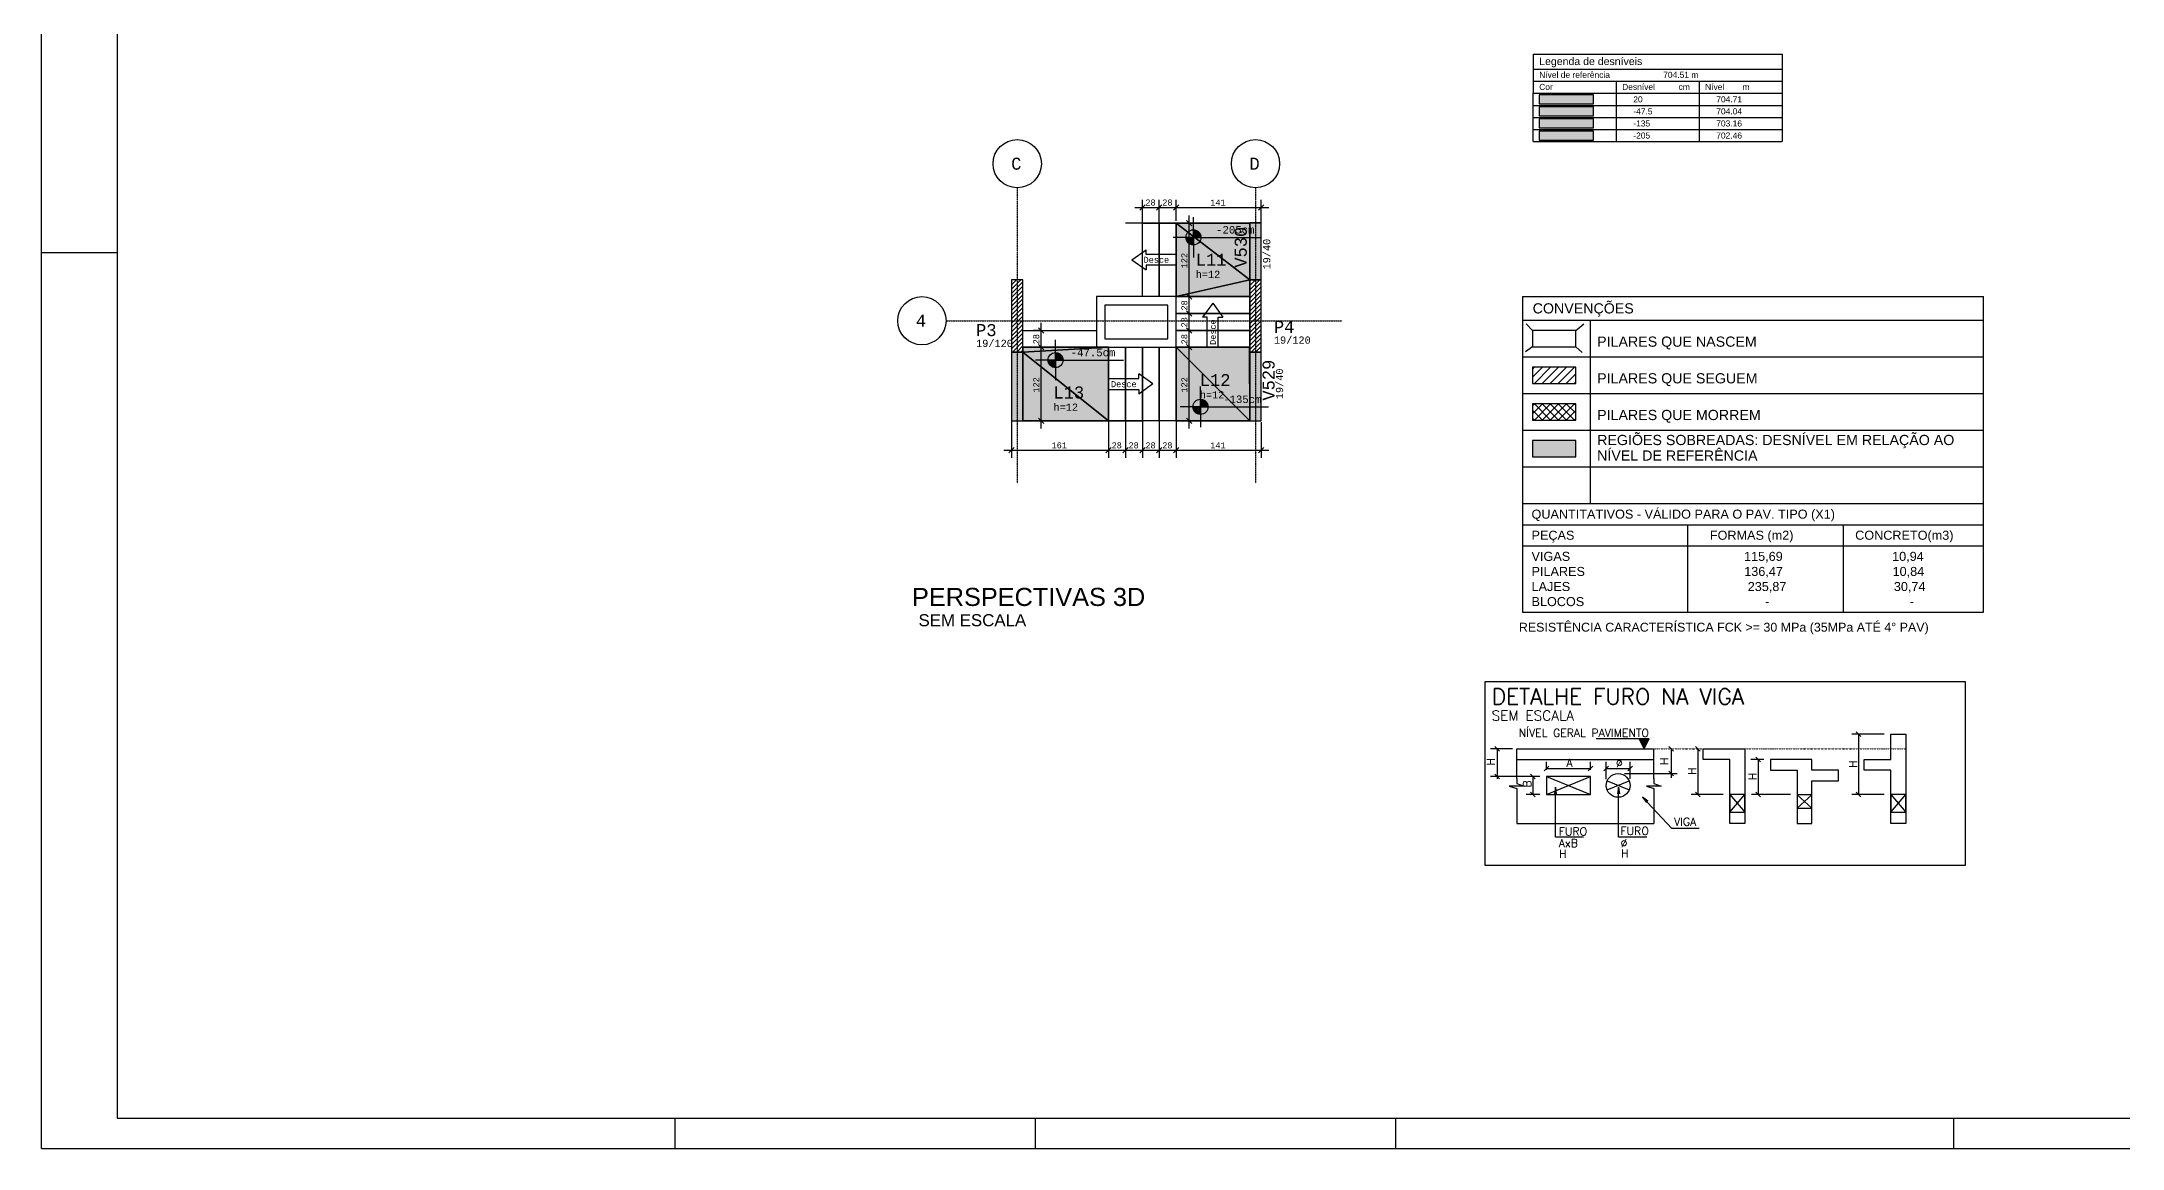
# Model space of a CAD drawing. Extents: x 37185 to 43130, y -8131 to -3914.
# Drawn here: x 37185 to 40634, y -8131 to -6297 of the extents above; entities that cross this region are included whole.
import ezdxf

# ---------------------------------------------------------------- set-up
doc = ezdxf.new("R2010")
doc.units = 0
doc.header["$MEASUREMENT"] = 0
for name, pattern in [('ESTILO_TQS_0001', [1, 0.7, -0.3]), ('ESTILO_TQS_0002', [0.4, 0.1, -0.3]), ('ESTILO_TQS_0004', [1.12, 0.5, -0.2, 0.01, -0.2, 0.01, -0.2])]:
    doc.linetypes.add(name, pattern=pattern)
for name, color, linetype in [('119', 253, 'CONTINUOUS'), ('2', 2, 'CONTINUOUS'), ('31', 6, 'CONTINUOUS'), ('32', 7, 'CONTINUOUS'), ('34', 252, 'CONTINUOUS'), ('35', 7, 'CONTINUOUS'), ('36', 253, 'CONTINUOUS'), ('37', 4, 'CONTINUOUS'), ('38', 190, 'CONTINUOUS'), ('39', 74, 'CONTINUOUS'), ('4', 2, 'CONTINUOUS'), ('40', 240, 'CONTINUOUS'), ('42', 3, 'CONTINUOUS'), ('43', 3, 'CONTINUOUS'), ('44', 3, 'CONTINUOUS'), ('45', 2, 'CONTINUOUS'), ('46', 2, 'CONTINUOUS'), ('47', 2, 'CONTINUOUS'), ('50', 5, 'CONTINUOUS'), ('51', 5, 'CONTINUOUS'), ('53', 242, 'CONTINUOUS'), ('55', 12, 'CONTINUOUS'), ('56', 51, 'CONTINUOUS'), ('58', 220, 'CONTINUOUS'), ('59', 183, 'CONTINUOUS'), ('6', 3, 'CONTINUOUS'), ('60', 201, 'CONTINUOUS'), ('68', 4, 'CONTINUOUS'), ('70', 160, 'CONTINUOUS'), ('73', 2, 'CONTINUOUS'), ('75', 9, 'CONTINUOUS'), ('76', 3, 'CONTINUOUS'), ('80', 6, 'CONTINUOUS'), ('82', 252, 'CONTINUOUS'), ('95', 7, 'CONTINUOUS')]:
    doc.layers.add(name, color=color, linetype=linetype)
doc.layers.add('WP_NOTAS', color=2, linetype='CONTINUOUS', lineweight=9)
doc.styles.add('Arial', font='arial.ttf', dxfattribs={"height": 7.5})
doc.styles.get("Standard").update_dxf_attribs({"font": 'ROMANS.SHX'})
doc.styles.add('TQS_ARIAL', font='arial.ttf')
doc.styles.add('TQS_LUCIDA_CONSOLE', font='lucon.TTF')

msp = doc.modelspace()

# ---------------------------------------------------------------- hatches: boundary and pattern name
at = {"layer": '119', "linetype": 'Continuous'}
h = msp.add_hatch(color=256, dxfattribs=at)
h.dxf.hatch_style = 1
h.paths.add_polyline_path([(39656.156, -6984.721), (39656.156, -6957.684), (39727.726, -6957.684), (39727.726, -6984.721)])

# ---------------------------------------------------------------- linework, layer by layer
at = {"layer": '2', "linetype": 'Continuous'}
for p, q in [((39639.281, -6719.073), (39639.281, -7062.383)), ((39639.281, -6719.073), (40403.668, -6719.073)), ((39639.281, -6719.073), (40403.668, -6719.073)), ((40403.668, -7062.383), (40403.668, -6719.073)), ((39639.281, -6758.448), (40403.668, -6758.448)), ((39751.781, -7062.383), (39751.781, -6758.448)), ((39639.281, -6819.235), (40403.668, -6819.235)), ((39656.156, -6839.421), (39659.467, -6836.11)), ((39656.156, -6852.668), (39672.715, -6836.11)), ((39685.96, -6836.11), (39658.923, -6863.147)), ((39672.171, -6863.147), (39699.207, -6836.11)), ((39685.416, -6863.147), (39712.454, -6836.11)), ((39698.663, -6863.147), (39725.699, -6836.11)), ((39711.91, -6863.147), (39727.726, -6847.33)), ((39725.155, -6863.147), (39727.726, -6860.576)), ((39639.281, -6880.022), (40403.668, -6880.022)), ((39656.156, -6900.208), (39659.467, -6896.897)), ((39656.156, -6913.455), (39672.715, -6896.897)), ((39685.96, -6896.897), (39658.923, -6923.934)), ((39685.96, -6923.934), (39658.923, -6896.897)), ((39672.171, -6923.934), (39699.207, -6896.897)), ((39672.171, -6896.897), (39699.207, -6923.934)), ((39685.416, -6923.934), (39712.454, -6896.897)), ((39685.416, -6896.897), (39712.454, -6923.934)), ((39698.663, -6923.934), (39725.699, -6896.897)), ((39698.663, -6896.897), (39725.699, -6923.934)), ((39711.91, -6896.897), (39727.726, -6912.714)), ((39725.155, -6896.897), (39727.726, -6899.468)), ((39656.156, -6907.376), (39672.715, -6923.934)), ((39656.156, -6920.623), (39659.467, -6923.934)), ((39711.91, -6923.934), (39727.726, -6908.117)), ((39725.155, -6923.934), (39727.726, -6921.363)), ((39639.281, -6940.809), (40403.668, -6940.809)), ((39639.281, -7001.596), (40403.668, -7001.596)), ((39639.281, -7062.383), (40338.417, -7062.383)), ((39639.281, -7062.383), (40403.668, -7062.383)), ((39639.281, -7062.383), (39639.281, -7242.383)), ((40403.668, -7242.383), (40403.668, -7062.383)), ((39639.281, -7097.383), (40403.668, -7097.383)), ((39913.341, -7242.383), (39913.341, -7097.383)), ((40170.766, -7097.383), (40170.766, -7242.383)), ((39639.281, -7132.383), (40403.668, -7132.383)), ((39639.281, -7242.383), (40403.668, -7242.383))]:
    msp.add_line(p, q, dxfattribs=at)
at = {"layer": '34', "color": 4, "linetype": 'Continuous'}
msp.add_lwpolyline([(39656.156, -6984.721), (39727.726, -6984.721), (39727.726, -6957.684), (39656.156, -6957.684), (39656.156, -6984.721)], dxfattribs=at)
at = {"layer": '36', "linetype": 'Continuous'}
for p, q in [((39657, -6317.241), (39657, -6382.241)), ((39657, -6317.241), (40069.5, -6317.241)), ((39657, -6342.241), (40069.5, -6342.241)), ((40069.5, -6317.241), (40069.5, -6342.241)), ((40069.5, -6342.241), (40069.5, -6362.241)), ((39657, -6362.241), (40069.5, -6362.241)), ((39794.5, -6362.241), (39794.5, -6382.241)), ((39932, -6362.241), (39932, -6382.241)), ((40069.5, -6362.241), (40069.5, -6382.241)), ((39657, -6382.241), (40069.5, -6382.241)), ((39657, -6402.241), (39657, -6382.241)), ((39657, -6402.241), (40069.5, -6402.241)), ((39657, -6402.241), (40069.5, -6402.241)), ((39657, -6422.241), (39657, -6402.241)), ((39794.5, -6382.241), (39794.5, -6402.241)), ((39794.5, -6402.241), (39794.5, -6422.241)), ((39932, -6382.241), (39932, -6402.241)), ((39932, -6402.241), (39932, -6422.241)), ((40069.5, -6382.241), (40069.5, -6402.241)), ((40069.5, -6402.241), (40069.5, -6422.241)), ((39657, -6422.241), (40069.5, -6422.241)), ((39657, -6442.241), (39657, -6422.241)), ((39657, -6442.241), (40069.5, -6442.241)), ((39657, -6462.241), (39657, -6442.241)), ((39794.5, -6422.241), (39794.5, -6442.241)), ((39794.5, -6442.241), (39794.5, -6462.241)), ((39932, -6422.241), (39932, -6442.241)), ((39932, -6442.241), (39932, -6462.241)), ((40069.5, -6422.241), (40069.5, -6442.241)), ((40069.5, -6442.241), (40069.5, -6462.241)), ((39657, -6462.241), (40069.5, -6462.241))]:
    msp.add_line(p, q, dxfattribs=at)
for points in [[(39667, -6399.741), (39757, -6399.741), (39757, -6384.741), (39667, -6384.741), (39667, -6399.741)], [(39667, -6419.741), (39757, -6419.741), (39757, -6404.741), (39667, -6404.741), (39667, -6419.741)], [(39667, -6439.741), (39757, -6439.741), (39757, -6424.741), (39667, -6424.741), (39667, -6439.741)], [(39667, -6459.741), (39757, -6459.741), (39757, -6444.741), (39667, -6444.741), (39667, -6459.741)]]:
    msp.add_lwpolyline(points, dxfattribs=at)
at = {"layer": '37', "linetype": 'Continuous'}
for p, q in [((39629.738, -7468.864), (39857.032, -7468.864)), ((39629.738, -7518.379), (39629.738, -7468.864)), ((39857.032, -7518.379), (39857.032, -7468.864)), ((39629.738, -7543.137), (39629.738, -7592.653)), ((39857.032, -7543.137), (39857.032, -7592.653)), ((39629.738, -7592.653), (39857.032, -7592.653))]:
    msp.add_line(p, q, dxfattribs=at)
at = {"layer": '37', "linetype": 'ESTILO_TQS_0001'}
msp.add_line((39629.738, -7486.548), (39857.032, -7486.548), dxfattribs=at)
at = {"layer": '37'}
for points in [[(39187.23, -6597.248), (39187.23, -6691.313)], [(39187.23, -6597.248), (39206.23, -6597.248)], [(39206.23, -6691.313), (39206.23, -6597.248)], [(38792.219, -6811.321), (38792.219, -6925.32)], [(39187.23, -6811.313), (39187.23, -6925.32)], [(39206.23, -6925.32), (39206.23, -6811.313)], [(38792.219, -6925.32), (38811.219, -6925.32)], [(39187.23, -6925.32), (39206.23, -6925.32)]]:
    msp.add_lwpolyline(points, dxfattribs=at)
at = {"layer": '37', "linetype": 'Continuous'}
for points in [[(40274.503, -7592.653), (40249.745, -7592.653), (40249.745, -7504.232), (40205.535, -7504.232), (40205.535, -7486.548), (40249.745, -7486.548), (40249.745, -7444.603), (40274.503, -7444.603), (40274.503, -7592.653)], [(40007.923, -7592.653), (39983.165, -7592.653), (39983.165, -7486.548), (39938.955, -7486.548), (39938.955, -7468.864), (39983.165, -7468.864), (40007.923, -7468.864), (40007.923, -7592.653)], [(39629.738, -7518.379), (39629.738, -7526.632), (39642.117, -7530.758), (39617.359, -7530.758), (39629.738, -7534.885), (39629.738, -7543.137)], [(39857.032, -7518.379), (39857.032, -7526.632), (39869.411, -7530.758), (39844.653, -7530.758), (39857.032, -7534.885), (39857.032, -7543.137)], [(40050.14, -7486.548), (40050.14, -7504.232), (40094.35, -7504.232), (40094.35, -7592.653), (40119.108, -7592.653), (40119.108, -7521.916), (40163.318, -7521.916), (40163.318, -7504.232), (40119.108, -7504.232), (40119.108, -7486.548), (40050.14, -7486.548)]]:
    msp.add_lwpolyline(points, dxfattribs=at)
at = {"layer": '38'}
msp.add_lwpolyline([(39656.156, -6802.36), (39727.726, -6802.36), (39727.726, -6775.323), (39656.156, -6775.323), (39656.156, -6802.36)], dxfattribs=at)
at = {"layer": '39', "linetype": 'Continuous'}
for p, q in [((38792.23, -6706.82), (38807.729, -6691.321)), ((38792.23, -6699.749), (38800.658, -6691.321)), ((38792.23, -6692.677), (38793.587, -6691.321)), ((38792.23, -6706.82), (38807.729, -6691.321)), ((38792.23, -6699.749), (38800.658, -6691.321)), ((38792.23, -6692.677), (38793.587, -6691.321)), ((38792.23, -6706.82), (38807.729, -6691.321)), ((38792.23, -6699.749), (38800.658, -6691.321)), ((38792.23, -6692.677), (38793.587, -6691.321)), ((39187.23, -6707.799), (39203.716, -6691.313)), ((39187.23, -6700.728), (39196.645, -6691.313)), ((39187.23, -6693.657), (39189.574, -6691.313)), ((39187.23, -6707.799), (39203.716, -6691.313)), ((39187.23, -6700.728), (39196.645, -6691.313)), ((39187.23, -6693.657), (39189.574, -6691.313)), ((38792.23, -6713.891), (38811.23, -6694.891)), ((38792.23, -6713.891), (38811.23, -6694.891)), ((38792.23, -6713.891), (38811.23, -6694.891)), ((38792.23, -6720.962), (38811.23, -6701.962)), ((38792.23, -6720.962), (38811.23, -6701.962)), ((38792.23, -6720.962), (38811.23, -6701.962)), ((38792.23, -6728.033), (38811.23, -6709.033)), ((38792.23, -6728.033), (38811.23, -6709.033)), ((38792.23, -6728.033), (38811.23, -6709.033)), ((38792.23, -6735.104), (38811.23, -6716.104)), ((38792.23, -6735.104), (38811.23, -6716.104)), ((38792.23, -6735.104), (38811.23, -6716.104)), ((38792.23, -6742.175), (38811.23, -6723.175)), ((38792.23, -6742.175), (38811.23, -6723.175)), ((38792.23, -6742.175), (38811.23, -6723.175)), ((39187.23, -6714.87), (39206.23, -6695.87)), ((39187.23, -6714.87), (39206.23, -6695.87)), ((39187.23, -6721.942), (39206.23, -6702.942)), ((39187.23, -6721.942), (39206.23, -6702.942)), ((39187.23, -6729.013), (39206.23, -6710.013)), ((39187.23, -6729.013), (39206.23, -6710.013)), ((39187.23, -6736.084), (39206.23, -6717.084)), ((39187.23, -6736.084), (39206.23, -6717.084)), ((39187.23, -6743.155), (39206.23, -6724.155)), ((39187.23, -6743.155), (39206.23, -6724.155)), ((38792.23, -6749.246), (38811.23, -6730.246)), ((38792.23, -6749.246), (38811.23, -6730.246)), ((38792.23, -6749.246), (38811.23, -6730.246)), ((38792.23, -6756.317), (38811.23, -6737.317)), ((38792.23, -6756.317), (38811.23, -6737.317)), ((38792.23, -6756.317), (38811.23, -6737.317)), ((38792.23, -6763.388), (38811.23, -6744.388)), ((38792.23, -6763.388), (38811.23, -6744.388)), ((38792.23, -6763.388), (38811.23, -6744.388)), ((38792.23, -6770.459), (38811.23, -6751.459)), ((38792.23, -6770.459), (38811.23, -6751.459)), ((38792.23, -6770.459), (38811.23, -6751.459)), ((38792.23, -6777.53), (38811.23, -6758.53)), ((38792.23, -6777.53), (38811.23, -6758.53)), ((38792.23, -6777.53), (38811.23, -6758.53)), ((39187.23, -6750.226), (39206.23, -6731.226)), ((39187.23, -6750.226), (39206.23, -6731.226)), ((39187.23, -6757.297), (39206.23, -6738.297)), ((39187.23, -6757.297), (39206.23, -6738.297)), ((39187.23, -6764.368), (39206.23, -6745.368)), ((39187.23, -6764.368), (39206.23, -6745.368)), ((39187.23, -6771.439), (39206.23, -6752.439)), ((39187.23, -6771.439), (39206.23, -6752.439)), ((39187.23, -6778.51), (39206.23, -6759.51)), ((39187.23, -6778.51), (39206.23, -6759.51)), ((38792.23, -6784.601), (38811.23, -6765.601)), ((38792.23, -6784.601), (38811.23, -6765.601)), ((38792.23, -6784.601), (38811.23, -6765.601)), ((38792.23, -6791.672), (38811.23, -6772.672)), ((38792.23, -6791.672), (38811.23, -6772.672)), ((38792.23, -6791.672), (38811.23, -6772.672)), ((38792.23, -6798.743), (38811.23, -6779.743)), ((38792.23, -6798.743), (38811.23, -6779.743)), ((38792.23, -6798.743), (38811.23, -6779.743)), ((38792.23, -6805.815), (38811.23, -6786.815)), ((38792.23, -6805.815), (38811.23, -6786.815)), ((38792.23, -6805.815), (38811.23, -6786.815)), ((38793.795, -6811.321), (38811.23, -6793.886)), ((38793.795, -6811.321), (38811.23, -6793.886)), ((38793.795, -6811.321), (38811.23, -6793.886)), ((39187.23, -6785.581), (39206.23, -6766.581)), ((39187.23, -6785.581), (39206.23, -6766.581)), ((39187.23, -6792.652), (39206.23, -6773.652)), ((39187.23, -6792.652), (39206.23, -6773.652)), ((39187.23, -6799.723), (39206.23, -6780.723)), ((39187.23, -6799.723), (39206.23, -6780.723)), ((39187.23, -6806.794), (39206.23, -6787.794)), ((39187.23, -6806.794), (39206.23, -6787.794)), ((38800.866, -6811.321), (38811.23, -6800.957)), ((38800.866, -6811.321), (38811.23, -6800.957)), ((38800.866, -6811.321), (38811.23, -6800.957)), ((38807.937, -6811.321), (38811.23, -6808.028)), ((38807.937, -6811.321), (38811.23, -6808.028)), ((38807.937, -6811.321), (38811.23, -6808.028)), ((39189.782, -6811.313), (39206.23, -6794.865)), ((39189.782, -6811.313), (39206.23, -6794.865)), ((39196.853, -6811.313), (39206.23, -6801.936)), ((39196.853, -6811.313), (39206.23, -6801.936)), ((39203.924, -6811.313), (39206.23, -6809.008)), ((39203.924, -6811.313), (39206.23, -6809.008))]:
    msp.add_line(p, q, dxfattribs=at)
at = {"layer": '39'}
for points in [[(38792.23, -6811.321), (38811.23, -6811.321), (38811.23, -6691.321), (38792.23, -6691.321), (38792.23, -6811.321)], [(38792.23, -6811.321), (38811.23, -6811.321), (38811.23, -6691.321), (38792.23, -6691.321), (38792.23, -6811.321)], [(38792.23, -6811.321), (38811.23, -6811.321), (38811.23, -6691.321), (38792.23, -6691.321), (38792.23, -6811.321)], [(39187.23, -6811.313), (39206.23, -6811.313), (39206.23, -6691.313), (39187.23, -6691.313), (39187.23, -6811.313)], [(39187.23, -6811.313), (39206.23, -6811.313), (39206.23, -6691.313), (39187.23, -6691.313), (39187.23, -6811.313)], [(39656.156, -6863.147), (39727.726, -6863.147), (39727.726, -6836.11), (39656.156, -6836.11), (39656.156, -6863.147)]]:
    msp.add_lwpolyline(points, dxfattribs=at)
at = {"layer": '4'}
for points in [[(38933.23, -6719.32), (38933.23, -6803.32), (39065.23, -6803.32), (39065.23, -6719.32), (38933.23, -6719.32)], [(38947.23, -6733.32), (38947.23, -6789.32), (39051.23, -6789.32), (39051.23, -6733.32), (38947.23, -6733.32)]]:
    msp.add_lwpolyline(points, dxfattribs=at)
at = {"layer": '40'}
msp.add_lwpolyline([(39656.156, -6923.934), (39727.726, -6923.934), (39727.726, -6896.897), (39656.156, -6896.897), (39656.156, -6923.934)], dxfattribs=at)
at = {"layer": '43', "linetype": 'Continuous'}
for p, q in [((39857.032, -7468.864), (39857.032, -7468.864)), ((39679.177, -7514.754), (39679.177, -7514.754)), ((39679.177, -7514.754), (39679.177, -7514.754)), ((39752.069, -7514.754), (39752.069, -7514.754)), ((39679.177, -7544.444), (39679.177, -7544.444)), ((39679.177, -7544.444), (39679.177, -7544.444)), ((39778.19, -7530.21), (39778.19, -7530.21)), ((39798.468, -7549.273), (39798.468, -7549.273)), ((39817.867, -7529.599), (39817.867, -7529.599))]:
    msp.add_line(p, q, dxfattribs=at)
at = {"layer": '50', "linetype": 'Continuous'}
for centre in [(38801.73, -6498.927), (39196.73, -6498.927), (38643.689, -6759.32)]:
    msp.add_circle(centre, 40, dxfattribs=at)
at = {"layer": '53', "linetype": 'Continuous'}
for p, q in [((39679.177, -7544.444), (39752.069, -7514.754)), ((39679.177, -7514.754), (39752.069, -7544.444)), ((39779.625, -7522.185), (39815.906, -7536.963)), ((39779.625, -7537.013), (39815.906, -7522.235)), ((39983.165, -7574.134), (40007.923, -7544.444)), ((39983.165, -7544.444), (40007.923, -7574.134)), ((40094.35, -7567.544), (40119.108, -7545.016)), ((40094.35, -7545.016), (40119.108, -7567.544)), ((40249.745, -7574.134), (40274.503, -7544.444)), ((40249.745, -7544.444), (40274.503, -7574.134))]:
    msp.add_line(p, q, dxfattribs=at)
for points in [[(39679.177, -7514.754), (39679.177, -7544.444), (39752.069, -7544.444), (39752.069, -7514.754), (39679.177, -7514.754)], [(39983.165, -7544.444), (39983.165, -7574.134), (40007.923, -7574.134), (40007.923, -7544.444), (39983.165, -7544.444)], [(40094.35, -7545.016), (40094.35, -7567.544), (40119.108, -7567.544), (40119.108, -7545.016), (40094.35, -7545.016)], [(40249.745, -7544.444), (40249.745, -7574.134), (40274.503, -7574.134), (40274.503, -7544.444), (40249.745, -7544.444)]]:
    msp.add_lwpolyline(points, dxfattribs=at)
msp.add_circle((39797.826, -7529.599), 19.677, dxfattribs=at)
at = {"layer": '55', "linetype": 'Continuous'}
for p, q in [((39093.876, -6621.023), (39093.876, -6587.465)), ((39093.876, -6621.023), (39060.317, -6621.023)), ((39081.376, -6621.023), (39106.376, -6621.023)), ((39093.876, -6621.816), (39081.376, -6621.816)), ((39093.876, -6608.523), (39093.876, -6633.523)), ((39093.876, -6609.131), (39097.708, -6609.131)), ((39093.876, -6609.924), (39099.61, -6609.924)), ((39093.876, -6610.716), (39100.941, -6610.716)), ((39093.876, -6611.509), (39101.983, -6611.509)), ((39093.876, -6612.302), (39102.824, -6612.302)), ((39093.876, -6613.095), (39103.531, -6613.095)), ((39093.876, -6613.888), (39104.139, -6613.888)), ((39093.876, -6614.681), (39104.647, -6614.681)), ((39093.876, -6615.473), (39105.076, -6615.473)), ((39093.876, -6616.266), (39105.435, -6616.266)), ((39093.876, -6617.059), (39105.73, -6617.059)), ((39093.876, -6617.852), (39105.967, -6617.852)), ((39093.876, -6618.645), (39106.147, -6618.645)), ((39093.876, -6619.438), (39106.275, -6619.438)), ((39093.876, -6620.231), (39106.35, -6620.231)), ((39093.876, -6621.023), (39206.376, -6621.023)), ((39093.876, -6621.023), (39093.876, -6654.582)), ((39093.876, -6622.609), (39081.477, -6622.609)), ((39093.876, -6623.402), (39081.604, -6623.402)), ((39093.876, -6624.195), (39081.785, -6624.195)), ((39093.876, -6624.988), (39082.021, -6624.988)), ((39093.876, -6625.78), (39082.316, -6625.78)), ((39093.876, -6626.573), (39082.675, -6626.573)), ((39093.876, -6627.366), (39083.104, -6627.366)), ((39093.876, -6628.159), (39083.612, -6628.159)), ((39093.876, -6628.952), (39084.212, -6628.952)), ((39093.876, -6629.745), (39084.921, -6629.745)), ((39093.876, -6630.537), (39085.768, -6630.537)), ((39093.876, -6631.33), (39086.803, -6631.33)), ((39093.876, -6632.123), (39088.127, -6632.123)), ((39093.876, -6632.916), (39090.026, -6632.916)), ((38865.358, -6824.471), (38865.358, -6790.913)), ((38865.358, -6824.471), (38831.799, -6824.471)), ((38852.858, -6824.471), (38877.858, -6824.471)), ((38865.358, -6825.264), (38852.858, -6825.264)), ((38865.358, -6826.057), (38852.959, -6826.057)), ((38865.358, -6826.85), (38853.086, -6826.85)), ((38865.358, -6827.642), (38853.267, -6827.642)), ((38865.358, -6828.435), (38853.503, -6828.435)), ((38865.358, -6829.228), (38853.798, -6829.228)), ((38865.358, -6811.971), (38865.358, -6836.971)), ((38865.358, -6812.578), (38869.19, -6812.578)), ((38865.358, -6813.371), (38871.092, -6813.371)), ((38865.358, -6814.164), (38872.423, -6814.164)), ((38865.358, -6814.957), (38873.465, -6814.957)), ((38865.358, -6815.75), (38874.306, -6815.75)), ((38865.358, -6816.543), (38875.013, -6816.543)), ((38865.358, -6817.336), (38875.621, -6817.336)), ((38865.358, -6818.128), (38876.129, -6818.128)), ((38865.358, -6818.921), (38876.558, -6818.921)), ((38865.358, -6819.714), (38876.917, -6819.714)), ((38865.358, -6820.507), (38877.212, -6820.507)), ((38865.358, -6821.3), (38877.449, -6821.3)), ((38865.358, -6822.093), (38877.629, -6822.093)), ((38865.358, -6822.885), (38877.757, -6822.885)), ((38865.358, -6823.678), (38877.832, -6823.678)), ((38865.358, -6824.471), (38977.858, -6824.471)), ((38865.358, -6824.471), (38865.358, -6858.03)), ((38865.358, -6830.021), (38854.157, -6830.021)), ((38865.358, -6830.814), (38854.586, -6830.814)), ((38865.358, -6831.607), (38855.094, -6831.607)), ((38865.358, -6832.4), (38855.694, -6832.4)), ((38865.358, -6833.192), (38856.403, -6833.192)), ((38865.358, -6833.985), (38857.25, -6833.985)), ((38865.358, -6834.778), (38858.285, -6834.778)), ((38865.358, -6835.571), (38859.609, -6835.571)), ((38865.358, -6836.364), (38861.508, -6836.364)), ((39105.512, -6901.982), (39105.512, -6868.423)), ((39105.512, -6889.482), (39105.512, -6914.482)), ((39105.512, -6890.089), (39109.345, -6890.089)), ((39105.512, -6890.882), (39111.246, -6890.882)), ((39105.512, -6891.675), (39112.577, -6891.675)), ((39105.512, -6892.468), (39113.62, -6892.468)), ((39105.512, -6893.26), (39114.461, -6893.26)), ((39105.512, -6894.053), (39115.167, -6894.053)), ((39105.512, -6894.846), (39115.775, -6894.846)), ((39105.512, -6895.639), (39116.283, -6895.639)), ((39105.512, -6896.432), (39116.713, -6896.432)), ((39105.512, -6897.225), (39117.072, -6897.225)), ((39105.512, -6898.018), (39117.367, -6898.018)), ((39105.512, -6901.982), (39071.954, -6901.982)), ((39093.012, -6901.982), (39118.012, -6901.982)), ((39105.512, -6902.775), (39093.012, -6902.775)), ((39105.512, -6903.567), (39093.113, -6903.567)), ((39105.512, -6904.36), (39093.241, -6904.36)), ((39105.512, -6905.153), (39093.421, -6905.153)), ((39105.512, -6905.946), (39093.657, -6905.946)), ((39105.512, -6906.739), (39093.953, -6906.739)), ((39105.512, -6907.532), (39094.312, -6907.532)), ((39105.512, -6908.324), (39094.741, -6908.324)), ((39105.512, -6909.117), (39095.249, -6909.117)), ((39105.512, -6909.91), (39095.848, -6909.91)), ((39105.512, -6910.703), (39096.557, -6910.703)), ((39105.512, -6911.496), (39097.405, -6911.496)), ((39105.512, -6912.289), (39098.44, -6912.289)), ((39105.512, -6913.082), (39099.764, -6913.082)), ((39105.512, -6913.874), (39101.663, -6913.874)), ((39105.512, -6898.81), (39117.603, -6898.81)), ((39105.512, -6899.603), (39117.784, -6899.603)), ((39105.512, -6900.396), (39117.911, -6900.396)), ((39105.512, -6901.189), (39117.986, -6901.189)), ((39105.512, -6901.982), (39218.012, -6901.982)), ((39105.512, -6901.982), (39105.512, -6935.54))]:
    msp.add_line(p, q, dxfattribs=at)
for centre in [(39093.876, -6621.023), (38865.358, -6824.471), (39105.512, -6901.982)]:
    msp.add_circle(centre, 12.5, dxfattribs=at)
at = {"layer": '56', "linetype": 'Continuous'}
msp.add_lwpolyline([(39667, -6399.741), (39757, -6399.741), (39757, -6384.741), (39667, -6384.741), (39667, -6399.741)], dxfattribs=at)
for points in [[(39667, -6399.741), (39757, -6399.741), (39757, -6384.741)], [(39667, -6399.741), (39757, -6384.741), (39667, -6384.741)], [(39667, -6399.741), (39667, -6384.741), (39667, -6399.741)]]:
    msp.add_solid(points, dxfattribs=at)
at = {"layer": '58', "linetype": 'Continuous'}
msp.add_lwpolyline([(39667, -6419.741), (39757, -6419.741), (39757, -6404.741), (39667, -6404.741), (39667, -6419.741)], dxfattribs=at)
at = {"layer": '58'}
for points in [[(38792.23, -6811.321), (38792.219, -6925.32), (38811.219, -6925.32), (38811.219, -6811.321), (38792.23, -6811.321)], [(38811.219, -6811.321), (38953.23, -6925.32), (38953.23, -6803.32), (38811.219, -6811.321)], [(38811.219, -6811.321), (38953.23, -6803.32), (38811.23, -6803.32), (38811.219, -6811.321)], [(38811.219, -6811.321), (38811.23, -6803.32), (38811.219, -6811.321)], [(38811.219, -6811.321), (38811.219, -6925.32), (38953.23, -6925.32), (38811.219, -6811.321)]]:
    msp.add_lwpolyline(points, dxfattribs=at)
at = {"layer": '58', "linetype": 'Continuous'}
for points in [[(39667, -6419.741), (39757, -6419.741), (39757, -6404.741)], [(39667, -6419.741), (39757, -6404.741), (39667, -6404.741)], [(39667, -6419.741), (39667, -6404.741), (39667, -6419.741)], [(38792.23, -6811.321), (38792.219, -6925.32), (38811.219, -6925.32)], [(38792.23, -6811.321), (38811.219, -6925.32), (38811.219, -6811.321)], [(38792.23, -6811.321), (38811.219, -6811.321), (38792.23, -6811.321)], [(38811.219, -6811.321), (38953.23, -6925.32), (38953.23, -6803.32)], [(38811.219, -6811.321), (38953.23, -6803.32), (38811.219, -6811.321)], [(38811.219, -6811.321), (38953.23, -6803.32), (38811.23, -6803.32)], [(38811.219, -6811.321), (38811.23, -6803.32), (38811.219, -6811.321)], [(38811.219, -6811.321), (38811.219, -6925.32), (38953.23, -6925.32)], [(38811.219, -6811.321), (38953.23, -6925.32), (38811.219, -6811.321)]]:
    msp.add_solid(points, dxfattribs=at)
at = {"layer": '59', "linetype": 'Continuous'}
msp.add_lwpolyline([(39667, -6439.741), (39757, -6439.741), (39757, -6424.741), (39667, -6424.741), (39667, -6439.741)], dxfattribs=at)
at = {"layer": '59'}
for points in [[(39187.23, -6925.32), (39186.667, -6803.32), (39065.23, -6803.32), (39187.23, -6925.32)], [(39187.23, -6925.32), (39065.23, -6803.32), (39065.23, -6925.32), (39187.23, -6925.32)], [(39187.23, -6925.32), (39187.23, -6811.313), (39186.667, -6803.32), (39187.23, -6925.32)], [(39206.23, -6925.32), (39206.23, -6811.413), (39187.23, -6811.413), (39187.23, -6925.32), (39206.23, -6925.32)], [(39187.23, -6925.32), (39065.23, -6925.32), (39187.23, -6925.32)]]:
    msp.add_lwpolyline(points, dxfattribs=at)
at = {"layer": '59', "linetype": 'Continuous'}
for points in [[(39667, -6439.741), (39757, -6439.741), (39757, -6424.741)], [(39667, -6439.741), (39757, -6424.741), (39667, -6424.741)], [(39667, -6439.741), (39667, -6424.741), (39667, -6439.741)], [(39187.23, -6925.32), (39186.667, -6803.32), (39065.23, -6803.32)], [(39187.23, -6925.32), (39065.23, -6803.32), (39187.23, -6925.32)], [(39187.23, -6925.32), (39065.23, -6803.32), (39065.23, -6925.32)], [(39187.23, -6925.32), (39187.23, -6811.313), (39186.667, -6803.32)], [(39187.23, -6925.32), (39186.667, -6803.32), (39187.23, -6925.32)], [(39206.23, -6925.32), (39206.23, -6811.413), (39187.23, -6811.413)], [(39206.23, -6925.32), (39187.23, -6811.413), (39187.23, -6925.32)], [(39187.23, -6925.32), (39065.23, -6925.32), (39187.23, -6925.32)], [(39206.23, -6925.32), (39187.23, -6925.32), (39206.23, -6925.32)]]:
    msp.add_solid(points, dxfattribs=at)
at = {"layer": '6', "linetype": 'Continuous'}
for p, q in [((39656.156, -6775.323), (39645.568, -6764.427)), ((39727.726, -6775.323), (39740.879, -6764.427)), ((39656.156, -6802.36), (39644.167, -6810.681)), ((39727.726, -6802.36), (39738.075, -6812.083))]:
    msp.add_line(p, q, dxfattribs=at)
at = {"layer": '60', "linetype": 'Continuous'}
msp.add_lwpolyline([(39667, -6459.741), (39757, -6459.741), (39757, -6444.741), (39667, -6444.741), (39667, -6459.741)], dxfattribs=at)
at = {"layer": '60'}
for points in [[(39187.23, -6691.313), (39187.23, -6597.248), (39065.23, -6597.32), (39187.23, -6691.313)], [(39187.23, -6691.313), (39065.23, -6597.32), (39065.23, -6719.32), (39187.23, -6691.313)], [(39206.23, -6597.248), (39187.23, -6597.248), (39187.23, -6691.213), (39206.23, -6691.213), (39206.23, -6597.248)], [(39187.23, -6691.313), (39065.23, -6719.32), (39187.23, -6719.32), (39187.23, -6691.313)], [(39187.23, -6691.313), (39187.23, -6719.32), (39187.23, -6691.313)]]:
    msp.add_lwpolyline(points, dxfattribs=at)
at = {"layer": '60', "linetype": 'Continuous'}
for points in [[(39667, -6459.741), (39757, -6459.741), (39757, -6444.741)], [(39667, -6459.741), (39757, -6444.741), (39667, -6444.741)], [(39667, -6459.741), (39667, -6444.741), (39667, -6459.741)], [(39187.23, -6691.313), (39187.23, -6597.248), (39065.23, -6597.32)], [(39187.23, -6691.313), (39065.23, -6597.32), (39187.23, -6691.313)], [(39187.23, -6691.313), (39065.23, -6597.32), (39065.23, -6719.32)], [(39206.23, -6597.248), (39187.23, -6597.248), (39187.23, -6691.213)], [(39206.23, -6597.248), (39187.23, -6691.213), (39206.23, -6691.213)], [(39206.23, -6597.248), (39206.23, -6691.213), (39206.23, -6597.248)], [(39187.23, -6691.313), (39065.23, -6719.32), (39187.23, -6691.313)], [(39187.23, -6691.313), (39065.23, -6719.32), (39187.23, -6719.32)], [(39187.23, -6691.313), (39187.23, -6719.32), (39187.23, -6691.313)]]:
    msp.add_solid(points, dxfattribs=at)
at = {"layer": '68', "linetype": 'ESTILO_TQS_0001'}
msp.add_lwpolyline([(38811.219, -6925.32), (38811.219, -6811.321)], dxfattribs=at)
at = {"layer": '70', "linetype": 'ESTILO_TQS_0004'}
for p, q in [((38801.73, -6538.927), (38801.73, -7028.737)), ((39196.73, -6538.927), (39196.73, -7028.737)), ((38683.689, -6759.32), (39340.623, -6759.32))]:
    msp.add_line(p, q, dxfattribs=at)
at = {"layer": '73', "linetype": 'Continuous'}
for p, q in [((38991.897, -6658.49), (39015.23, -6641.824)), ((39015.23, -6649.233), (39015.23, -6641.824)), ((39065.23, -6649.233), (39015.23, -6649.233)), ((39065.23, -6667.407), (39065.23, -6649.233)), ((38991.897, -6658.49), (39015.23, -6675.157)), ((39065.23, -6667.407), (39015.23, -6667.407)), ((39015.23, -6667.407), (39015.23, -6675.157)), ((39125.778, -6729.987), (39109.112, -6753.32)), ((39116.861, -6753.32), (39109.112, -6753.32)), ((39116.861, -6803.32), (39116.861, -6753.32)), ((39125.778, -6729.987), (39142.445, -6753.32)), ((39135.036, -6803.32), (39135.036, -6753.32)), ((39135.036, -6753.32), (39142.445, -6753.32)), ((39116.861, -6803.32), (39135.036, -6803.32)), ((38953.23, -6855.233), (39003.23, -6855.233)), ((38953.23, -6855.233), (38953.23, -6873.407)), ((39026.564, -6864.15), (39003.23, -6847.483)), ((39003.23, -6855.233), (39003.23, -6847.483)), ((38953.23, -6873.407), (39003.23, -6873.407)), ((39026.564, -6864.15), (39003.23, -6880.816)), ((39003.23, -6873.407), (39003.23, -6880.816))]:
    msp.add_line(p, q, dxfattribs=at)
at = {"layer": '73'}
for points in [[(39037.23, -6597.32), (39037.23, -6719.32), (39009.23, -6719.32), (39009.23, -6597.32), (39037.23, -6597.32)], [(39065.23, -6597.32), (39065.23, -6719.32), (39037.23, -6719.32), (39037.23, -6597.32), (39065.23, -6597.32)], [(39187.043, -6747.32), (39065.23, -6747.32), (39065.23, -6719.32), (39187.043, -6719.32), (39187.043, -6747.32)], [(39186.855, -6775.32), (39065.23, -6775.32), (39065.23, -6747.32), (39186.855, -6747.32), (39186.855, -6775.32)], [(39186.855, -6775.32), (39065.23, -6775.32), (39065.23, -6747.32), (39186.855, -6747.32), (39186.855, -6775.32)], [(38811.23, -6775.32), (38933.23, -6775.32), (38933.23, -6803.32), (38811.23, -6803.32), (38811.23, -6775.32)], [(39186.667, -6803.32), (39065.23, -6803.32), (39065.23, -6775.32), (39186.667, -6775.32), (39186.667, -6803.32)], [(38953.23, -6925.32), (38953.23, -6803.32), (38981.23, -6803.32), (38981.23, -6925.32), (38953.23, -6925.32)], [(38981.23, -6925.32), (38981.23, -6803.32), (39009.23, -6803.32), (39009.23, -6925.32), (38981.23, -6925.32)], [(39009.23, -6925.32), (39009.23, -6803.32), (39037.23, -6803.32), (39037.23, -6925.32), (39009.23, -6925.32)], [(39037.23, -6925.32), (39037.23, -6803.32), (39065.23, -6803.32), (39065.23, -6925.32), (39037.23, -6925.32)]]:
    msp.add_lwpolyline(points, dxfattribs=at)
at = {"layer": '75', "linetype": 'Continuous'}
for p, q in [((38996.73, -6571.306), (39049.73, -6571.306)), ((39004.811, -6575.725), (39013.65, -6566.887)), ((39009.23, -6604.182), (39009.23, -6558.806)), ((39024.73, -6571.306), (39077.73, -6571.306)), ((39032.811, -6575.725), (39041.65, -6566.887)), ((39032.811, -6575.725), (39041.65, -6566.887)), ((39037.23, -6601.589), (39037.23, -6558.806)), ((39037.23, -6601.589), (39037.23, -6558.806)), ((39052.73, -6571.306), (39218.73, -6571.306)), ((39060.811, -6575.725), (39069.65, -6566.887)), ((39060.811, -6575.725), (39069.65, -6566.887)), ((39065.23, -6593.486), (39065.23, -6558.806)), ((39065.23, -6593.486), (39065.23, -6558.806)), ((39086.74, -6731.82), (39086.74, -6584.81)), ((39201.811, -6575.725), (39210.65, -6566.887)), ((39206.23, -6598.618), (39206.23, -6558.806)), ((39009.23, -6616.682), (39009.23, -6616.682)), ((39037.23, -6614.089), (39037.23, -6614.089)), ((39037.23, -6614.089), (39037.23, -6614.089)), ((39065.23, -6605.986), (39065.23, -6605.986)), ((39065.23, -6605.986), (39065.23, -6605.986)), ((39081.656, -6597.31), (39081.656, -6597.31)), ((39091.159, -6601.73), (39082.321, -6592.891)), ((39094.156, -6597.31), (39099.24, -6597.31)), ((39206.23, -6611.118), (39206.23, -6611.118)), ((39074.538, -6719.32), (39074.24, -6719.32)), ((39074.538, -6719.32), (39074.24, -6719.32)), ((39091.159, -6723.739), (39082.321, -6714.901)), ((39091.159, -6723.739), (39082.321, -6714.901)), ((39086.74, -6759.82), (39086.74, -6706.82)), ((39087.038, -6719.32), (39087.038, -6719.32)), ((39087.038, -6719.32), (39087.038, -6719.32)), ((39074.544, -6747.32), (39074.24, -6747.32)), ((39074.544, -6747.32), (39074.24, -6747.32)), ((39091.159, -6751.739), (39082.321, -6742.901)), ((39091.159, -6751.739), (39082.321, -6742.901)), ((39086.74, -6787.82), (39086.74, -6734.82)), ((39087.044, -6747.32), (39087.044, -6747.32)), ((39087.044, -6747.32), (39087.044, -6747.32)), ((38837.945, -6775.32), (38828.712, -6775.32)), ((38845.631, -6779.739), (38836.792, -6770.901)), ((38841.212, -6815.82), (38841.212, -6762.82)), ((38841.212, -6937.82), (38841.212, -6790.82)), ((38850.445, -6775.32), (38850.445, -6775.32)), ((39082.293, -6775.32), (39082.293, -6775.32)), ((39082.293, -6775.32), (39082.293, -6775.32)), ((39091.159, -6779.739), (39082.321, -6770.901)), ((39091.159, -6779.739), (39082.321, -6770.901)), ((39086.74, -6815.82), (39086.74, -6762.82)), ((39086.74, -6937.82), (39086.74, -6790.82)), ((39094.793, -6775.32), (39099.24, -6775.32)), ((39094.793, -6775.32), (39099.24, -6775.32)), ((38833.294, -6803.32), (38833.294, -6803.32)), ((38833.294, -6803.32), (38833.294, -6803.32)), ((38845.631, -6807.739), (38836.792, -6798.901)), ((38845.631, -6807.739), (38836.792, -6798.901)), ((38845.794, -6803.32), (38853.712, -6803.32)), ((38845.794, -6803.32), (38853.712, -6803.32)), ((39079.864, -6803.32), (39079.864, -6803.32)), ((39079.864, -6803.32), (39079.864, -6803.32)), ((39091.159, -6807.739), (39082.321, -6798.901)), ((39091.159, -6807.739), (39082.321, -6798.901)), ((39092.364, -6803.32), (39099.24, -6803.32)), ((39092.364, -6803.32), (39099.24, -6803.32)), ((38792.22, -6913.819), (38792.22, -6913.819)), ((38792.22, -6926.319), (38792.22, -6986.371)), ((38831.682, -6925.32), (38831.682, -6925.32)), ((38845.631, -6929.739), (38836.792, -6920.901)), ((38844.182, -6925.32), (38853.712, -6925.32)), ((38953.23, -6908.285), (38953.23, -6908.285)), ((38953.23, -6908.285), (38953.23, -6908.285)), ((38953.23, -6920.785), (38953.23, -6986.371)), ((38953.23, -6920.785), (38953.23, -6986.371)), ((38981.23, -6911.606), (38981.23, -6911.606)), ((38981.23, -6911.606), (38981.23, -6911.606)), ((38981.23, -6924.106), (38981.23, -6986.371)), ((38981.23, -6924.106), (38981.23, -6986.371)), ((39009.23, -6911.26), (39009.23, -6911.26)), ((39009.23, -6911.26), (39009.23, -6911.26)), ((39009.23, -6923.76), (39009.23, -6986.371)), ((39009.23, -6923.76), (39009.23, -6986.371)), ((39037.23, -6914.027), (39037.23, -6914.027)), ((39037.23, -6914.027), (39037.23, -6914.027)), ((39037.23, -6926.527), (39037.23, -6986.371)), ((39037.23, -6926.527), (39037.23, -6986.371)), ((39065.23, -6914.027), (39065.23, -6914.027)), ((39065.23, -6914.027), (39065.23, -6914.027)), ((39065.23, -6926.527), (39065.23, -6986.371)), ((39065.23, -6926.527), (39065.23, -6986.371)), ((39091.159, -6929.739), (39082.321, -6920.901)), ((39083.308, -6925.32), (39083.308, -6925.32)), ((39095.808, -6925.32), (39099.24, -6925.32)), ((39206.23, -6915.065), (39206.23, -6915.065)), ((39206.23, -6927.565), (39206.23, -6986.371)), ((38779.72, -6973.871), (38965.73, -6973.871)), ((38787.801, -6978.29), (38796.64, -6969.451)), ((38940.73, -6973.871), (38993.73, -6973.871)), ((38948.811, -6978.29), (38957.65, -6969.451)), ((38948.811, -6978.29), (38957.65, -6969.451)), ((38968.73, -6973.871), (39021.73, -6973.871)), ((38976.811, -6978.29), (38985.65, -6969.451)), ((38976.811, -6978.29), (38985.65, -6969.451)), ((38996.73, -6973.871), (39049.73, -6973.871)), ((39004.811, -6978.29), (39013.65, -6969.451)), ((39004.811, -6978.29), (39013.65, -6969.451)), ((39024.73, -6973.871), (39077.73, -6973.871)), ((39032.811, -6978.29), (39041.65, -6969.451)), ((39032.811, -6978.29), (39041.65, -6969.451)), ((39052.73, -6973.871), (39218.73, -6973.871)), ((39060.811, -6978.29), (39069.65, -6969.451)), ((39060.811, -6978.29), (39069.65, -6969.451)), ((39201.811, -6978.29), (39210.65, -6969.451)), ((40238.692, -7444.603), (40185.423, -7444.603)), ((40192.568, -7440.695), (40200.383, -7448.51)), ((40196.476, -7444.603), (40196.476, -7544.444)), ((39622.491, -7468.864), (39586.357, -7468.864)), ((39593.501, -7464.956), (39601.317, -7472.772)), ((39597.409, -7468.864), (39597.409, -7518.816)), ((39849.411, -7452.285), (39761.543, -7452.285)), ((39841.121, -7468.864), (39832.832, -7452.285)), ((39833.571, -7453.764), (39848.671, -7453.764)), ((39834.31, -7455.242), (39847.932, -7455.242)), ((39835.05, -7456.721), (39847.193, -7456.721)), ((39835.789, -7458.199), (39846.453, -7458.199)), ((39836.528, -7459.678), (39845.714, -7459.678)), ((39837.267, -7461.157), (39844.975, -7461.157)), ((39838.007, -7462.635), (39844.236, -7462.635)), ((39838.746, -7464.114), (39843.496, -7464.114)), ((39839.485, -7465.592), (39842.757, -7465.592)), ((39840.224, -7467.071), (39842.018, -7467.071)), ((39841.121, -7468.864), (39849.411, -7452.285)), ((39881.778, -7464.956), (39889.593, -7472.772)), ((39885.686, -7468.864), (39885.686, -7517.286)), ((39925.988, -7464.956), (39933.804, -7472.772)), ((39929.896, -7468.864), (39929.896, -7544.444)), ((40026.12, -7482.64), (40033.936, -7490.456)), ((39668.125, -7514.754), (39586.357, -7514.754)), ((39593.501, -7510.846), (39601.317, -7518.662)), ((39668.125, -7514.754), (39645.212, -7514.754)), ((39652.357, -7510.846), (39660.173, -7518.662)), ((39656.265, -7514.754), (39656.265, -7544.444)), ((39675.269, -7505.626), (39683.085, -7497.811)), ((39679.177, -7503.701), (39679.177, -7490.666)), ((39679.177, -7501.718), (39752.069, -7501.718)), ((39748.161, -7505.626), (39755.976, -7497.811)), ((39752.069, -7503.701), (39752.069, -7490.666)), ((39774.282, -7505.626), (39782.097, -7497.811)), ((39778.19, -7519.158), (39778.19, -7490.666)), ((39778.19, -7501.718), (39817.867, -7501.718)), ((39808.237, -7509.933), (39895.456, -7509.933)), ((39813.96, -7505.626), (39821.775, -7497.811)), ((39817.867, -7518.546), (39817.867, -7490.666)), ((39881.778, -7506.025), (39889.593, -7513.841)), ((40039.087, -7486.548), (40017.979, -7486.548)), ((40030.028, -7486.548), (40030.028, -7544.444)), ((39668.125, -7544.444), (39645.212, -7544.444)), ((39652.357, -7540.536), (39660.173, -7548.352)), ((39972.113, -7544.444), (39918.843, -7544.444)), ((39925.988, -7540.536), (39933.804, -7548.352)), ((40083.297, -7544.444), (40018.975, -7544.444)), ((40026.12, -7540.536), (40033.936, -7548.352)), ((40238.692, -7544.444), (40185.423, -7544.444)), ((40192.568, -7540.536), (40200.383, -7548.352))]:
    msp.add_line(p, q, dxfattribs=at)
at = {"layer": '75', "linetype": 'ESTILO_TQS_0002'}
msp.add_line((39857.032, -7468.864), (40274.503, -7468.864), dxfattribs=at)
at = {"layer": '75', "linetype": 'Continuous'}
for points in [[(39577.515, -7357.471), (40373.298, -7357.471), (40373.298, -7662.432), (39577.515, -7662.432), (39577.515, -7357.471)], [(39740.589, -7615.363), (39693.926, -7615.363), (39693.926, -7532.551), (39695.368, -7543.509), (39693.926, -7532.551), (39692.483, -7543.509)], [(39845.131, -7615.363), (39798.468, -7615.363), (39798.468, -7532.551), (39799.91, -7543.509), (39798.468, -7532.551), (39797.025, -7543.509)], [(39932.319, -7601.249), (39886.847, -7601.249), (39838.372, -7548.853), (39846.872, -7555.917), (39838.372, -7548.853), (39844.755, -7557.876)]]:
    msp.add_lwpolyline(points, dxfattribs=at)
at = {"layer": '80', "linetype": 'Continuous'}
for p, q in [((39065.23, -6597.32), (38981.23, -6597.32)), ((39065.23, -6719.32), (39065.23, -6597.32)), ((39065.23, -6597.32), (39187.23, -6597.32)), ((39065.23, -6719.32), (38981.23, -6719.32)), ((39187.23, -6719.32), (39065.23, -6719.32)), ((39065.23, -6803.32), (39065.23, -6761.32)), ((38811.23, -6803.32), (38953.23, -6803.32)), ((38953.23, -6803.32), (38953.23, -6925.32)), ((38953.23, -6803.32), (39009.23, -6803.32)), ((39065.23, -6925.32), (39065.23, -6803.32)), ((39065.23, -6803.32), (39186.667, -6803.32)), ((38953.23, -6925.32), (38811.23, -6925.32)), ((38953.23, -6925.32), (39009.23, -6925.32)), ((39187.23, -6925.32), (39065.23, -6925.32))]:
    msp.add_line(p, q, dxfattribs=at)
at = {"layer": '82', "linetype": 'Continuous'}
for p, q in [((38801.73, -6751.321), (38801.73, -6751.321)), ((38801.73, -6751.321), (38801.73, -6751.321)), ((38801.73, -6751.321), (38801.73, -6751.321)), ((39196.73, -6751.313), (39196.73, -6751.313)), ((39196.73, -6751.313), (39196.73, -6751.313))]:
    msp.add_line(p, q, dxfattribs=at)
at = {"layer": '95', "linetype": 'Continuous'}
for p, q in [((37184.545, -8131.33), (37184.545, -3926.33)), ((37309.545, -3976.33), (37309.545, -8081.33)), ((37184.545, -6646.33), (37309.545, -6646.33)), ((37309.545, -8081.33), (43079.545, -8081.33)), ((38234.545, -8131.33), (38234.545, -8081.33)), ((38832.045, -8131.33), (38832.045, -8081.33)), ((39429.545, -8131.33), (39429.545, -8081.33)), ((40354.545, -8131.33), (40354.545, -8081.33)), ((37184.545, -8131.33), (43129.545, -8131.33))]:
    msp.add_line(p, q, dxfattribs=at)

# ---------------------------------------------------------------- texts
at = {"layer": '2', "linetype": 'Continuous', "style": 'TQS_ARIAL'}
for s, height, p in [('PILARES QUE NASCEM', 16.875, (39763.031, -6802.36)), ('PILARES QUE SEGUEM', 16.875, (39763.031, -6863.147)), ('PILARES QUE MORREM', 16.875, (39763.031, -6923.934)), ('REGIÕES SOBREADAS: DESNÍVEL EM RELAÇÃO AO ', 16.875, (39763.031, -6965.405)), ('NÍVEL DE REFERÊNCIA', 16.875, (39763.031, -6991.16)), ('VIGAS', 15, (39654.281, -7157.383)), ('PILARES', 15, (39654.281, -7182.383)), ('    115,69', 15, (39983.293, -7157.383)), ('136,47', 15, (40006.859, -7182.383)), ('  10,94', 15, (40240.341, -7157.383)), ('10,84', 15, (40252.779, -7182.383)), ('LAJES', 15, (39654.281, -7207.383)), (' 235,87', 15, (40006.859, -7207.383)), (' 30,74', 15, (40249.065, -7207.383)), ('BLOCOS', 15, (39654.281, -7232.383)), ('          -', 15, (39983.293, -7232.383)), ('       -', 15, (40240.341, -7232.383))]:
    msp.add_text(s, height=height, dxfattribs=at).set_placement(p)
at = {"layer": '31', "linetype": 'Continuous', "style": 'TQS_ARIAL'}
for s, height, p in [('CONVENÇÕES', 16.875, (39656.156, -6747.198)), ('CONVENÇÕES', 16.875, (39656.156, -6747.198)), ('QUANTITATIVOS - VÁLIDO PARA O PAV. TIPO (X1)', 15, (39654.281, -7087.383))]:
    msp.add_text(s, height=height, dxfattribs=at).set_placement(p)
at = {"layer": '32', "linetype": 'Continuous', "style": 'TQS_ARIAL'}
msp.add_text('PERSPECTIVAS 3D', height=30, dxfattribs=at).set_placement((38627.374, -7232.133))
at = {"layer": '35', "linetype": 'Continuous', "style": 'TQS_ARIAL'}
msp.add_text('SEM ESCALA', height=20, dxfattribs=at).set_placement((38638.095, -7265.72))
at = {"layer": '36', "linetype": 'Continuous', "style": 'TQS_ARIAL'}
for s, height, p in [('Nível de referência', 10, (39667, -6356.616)), ('Legenda de desníveis', 12.5, (39667, -6335.444)), ('Cor', 10, (39667, -6376.616)), ('Desnível', 10, (39804.5, -6376.616)), ('704.51 m', 10, (39872.545, -6356.616)), ('cm', 10, (39898.036, -6376.616)), ('Nível', 10, (39942, -6376.616)), ('m', 10, (40003.912, -6376.616)), ('-47.5', 10, (39822.959, -6417.241)), ('20', 10, (39822.959, -6397.241)), ('704.71', 10, (39960.459, -6397.241)), ('704.04', 10, (39960.459, -6417.241)), ('-135', 10, (39822.959, -6437.241)), ('-205', 10, (39822.959, -6457.241)), ('-205', 10, (39822.959, -6457.241)), ('703.16', 10, (39960.459, -6437.241)), ('702.46', 10, (39960.459, -6457.241)), ('702.46', 10, (39960.459, -6457.241))]:
    msp.add_text(s, height=height, dxfattribs=at).set_placement(p)
at = {"layer": '36', "linetype": 'Continuous'}
msp.add_text('SEM ESCALA', height=16.5788, dxfattribs=at).set_placement((39588.217, -7422.074))
at = {"layer": '4', "color": 3, "linetype": 'Continuous', "style": 'TQS_ARIAL'}
for s, p in [('PEÇAS', (39654.281, -7122.383)), ('FORMAS (m2)', (39949.921, -7122.383)), ('CONCRETO(m3)', (40190.766, -7122.383))]:
    msp.add_text(s, height=15, dxfattribs=at).set_placement(p)
at = {"layer": '42', "linetype": 'Continuous', "style": 'TQS_LUCIDA_CONSOLE'}
for s, p in [('V530', (39182.23, -6671.313)), ('V529', (39228.452, -6891.699))]:
    msp.add_text(s, height=20, rotation=90, dxfattribs=at).set_placement(p)
at = {"layer": '43', "linetype": 'Continuous', "style": 'TQS_LUCIDA_CONSOLE'}
for s, p in [('P4', (39227.281, -6779.355)), ('P4', (39227.281, -6779.355)), ('P3', (38733.573, -6784.778)), ('P3', (38733.573, -6784.778)), ('P3', (38733.573, -6784.778))]:
    msp.add_text(s, height=20, dxfattribs=at).set_placement(p)
at = {"layer": '44', "linetype": 'Continuous', "style": 'TQS_LUCIDA_CONSOLE'}
for s, p in [('L11', (39097.656, -6667.958)), ('L12', (39104.403, -6867.648)), ('L13', (38861.859, -6888.211))]:
    msp.add_text(s, height=20, dxfattribs=at).set_placement(p)
at = {"layer": '45', "linetype": 'Continuous', "style": 'TQS_LUCIDA_CONSOLE'}
for p in [(39221.23, -6674.28), (39242.476, -6889.295)]:
    msp.add_text('19/40', height=12, rotation=90, dxfattribs=at).set_placement(p)
at = {"layer": '46', "linetype": 'Continuous', "style": 'TQS_LUCIDA_CONSOLE'}
for p in [(38733.573, -6802.778), (38733.573, -6802.778), (38733.573, -6802.778), (39227.281, -6797.355), (39227.281, -6797.355)]:
    msp.add_text('19/120', height=12, dxfattribs=at).set_placement(p)
at = {"layer": '47', "linetype": 'Continuous', "style": 'TQS_LUCIDA_CONSOLE'}
for p in [(39097.656, -6688.358), (38861.859, -6908.611), (39104.403, -6888.048)]:
    msp.add_text('h=12', height=12, dxfattribs=at).set_placement(p)
at = {"layer": '51', "linetype": 'Continuous', "style": 'TQS_LUCIDA_CONSOLE'}
for s, p in [('C', (38791.73, -6508.927)), ('D', (39186.73, -6508.927)), ('4', (38633.689, -6769.32))]:
    msp.add_text(s, height=20, dxfattribs=at).set_placement(p)
at = {"layer": '55', "linetype": 'Continuous', "style": 'TQS_LUCIDA_CONSOLE'}
for s, p in [('-205cm', (39131.376, -6614.773)), ('-47.5cm', (38890.358, -6818.221)), ('-135cm', (39143.012, -6895.732))]:
    msp.add_text(s, height=12.5, dxfattribs=at).set_placement(p)
at = {"layer": '73', "linetype": 'Continuous', "style": 'TQS_LUCIDA_CONSOLE'}
for p in [(39011.23, -6663.233), (38957.23, -6869.407)]:
    msp.add_text('Desce', height=10, dxfattribs=at).set_placement(p)
msp.add_text('Desce', height=10, rotation=90, dxfattribs=at).set_placement((39131.036, -6799.32))
at = {"layer": '75', "linetype": 'Continuous', "style": 'TQS_LUCIDA_CONSOLE'}
for s, p in [('28', (39014.23, -6568.306)), ('28', (39042.23, -6568.306)), ('141', (39121.73, -6568.306)), ('161', (38858.725, -6970.871)), ('28', (38958.23, -6970.871)), ('28', (38986.23, -6970.871)), ('28', (39014.23, -6970.871)), ('28', (39042.23, -6970.871)), ('141', (39121.73, -6970.871))]:
    msp.add_text(s, height=10, dxfattribs=at).set_placement(p)
for s, p in [('122', (39083.74, -6672.315)), ('28', (39083.74, -6742.32)), ('28', (39083.74, -6770.32)), ('28', (38838.212, -6798.32)), ('28', (39083.74, -6798.32)), ('122', (38838.212, -6878.32)), ('122', (39083.74, -6878.32))]:
    msp.add_text(s, height=10, rotation=90, dxfattribs=at).set_placement(p)
at = {"layer": '75', "linetype": 'Continuous'}
for s, height, p in [('NÍVEL GERAL PAVIMENTO', 13.26306, (39633.012, -7449.196)), ('A', 13.263, (39712.086, -7499.066)), ('%%c', 13.2631, (39794.056, -7499.203)), ('VIGA', 13.2631, (39890.497, -7596.481)), ('AxB', 13.2631, (39699.315, -7631.77)), ('FURO', 13.2631, (39699.289, -7612.55)), ('%%c', 13.2631, (39801.769, -7632.183)), ('FURO', 13.2631, (39801.609, -7611.657)), ('H', 13.263, (39699.927, -7649.387)), ('H', 13.263, (39802.618, -7649.048))]:
    msp.add_text(s, height=height, dxfattribs=at).set_placement(p)
for s, p in [('H', (39593.445, -7496.876)), ('H', (39880.847, -7495.837)), ('H', (39926.994, -7512.182)), ('H', (40027.375, -7520.933)), ('H', (40193.823, -7500.692)), ('B', (39653.612, -7533.136))]:
    msp.add_text(s, height=13.263, rotation=90, dxfattribs=at).set_placement(p)
at = {"layer": '76', "linetype": 'Continuous'}
msp.add_text('DETALHE FURO NA VIGA', height=26.52612, dxfattribs=at).set_placement((39588.262, -7395.601))
at = {"layer": 'WP_NOTAS', "color": 12, "insert": (39633.316, -7259.958), "char_height": 14.75299, "width": 829.2573, "attachment_point": 1, "line_spacing_factor": 0.938532, "style": 'Arial'}
msp.add_mtext('RESISTÊNCIA CARACTERÍSTICA FCK >= 30 MPa (35MPa ATÉ 4%%D PAV)', dxfattribs=at)

doc.saveas('drawing.dxf')
